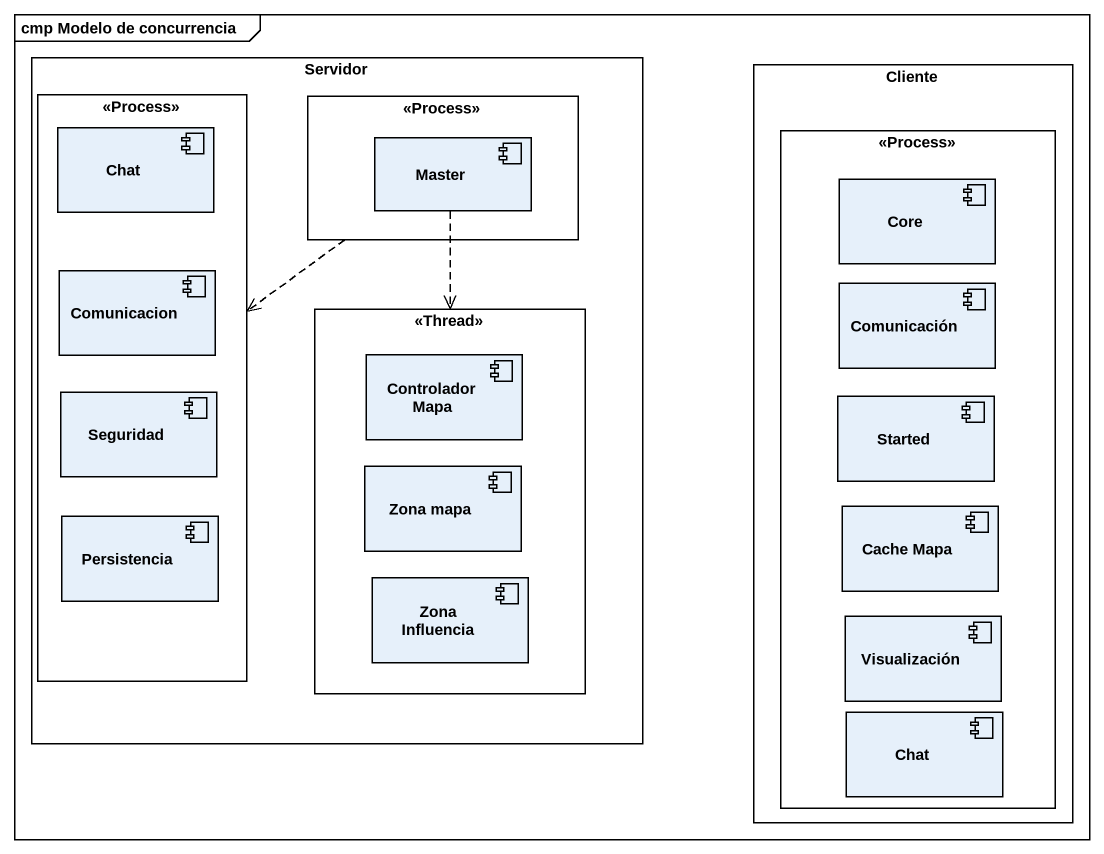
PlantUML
@startuml
mainframe cmp Modelo de concurrencia
rectangle Servidor {
  rectangle "<<Process>>" as Process_ {
    component Chat
    component Comunicacion
    component Seguridad
    component Persistencia
  }
  rectangle "<<Process>>" as Process__2 {
    component Master
  }
  rectangle "<<Thread>>" as Thread {
    component "Controlador Mapa" as Controlador_Mapa
    component "Zona mapa" as Zona_mapa
    component "Zona Influencia" as Zona_Influencia
  }
}
rectangle Cliente {
  rectangle "<<Process>>" as Process__3 {
    component Core
    component Comunicación
    component Started
    component "Cache Mapa" as Cache_Mapa
    component Visualización
    component "Chat" as Chat_2
  }
}
Process__2 ..> Process_
Master ..> Thread
@enduml
